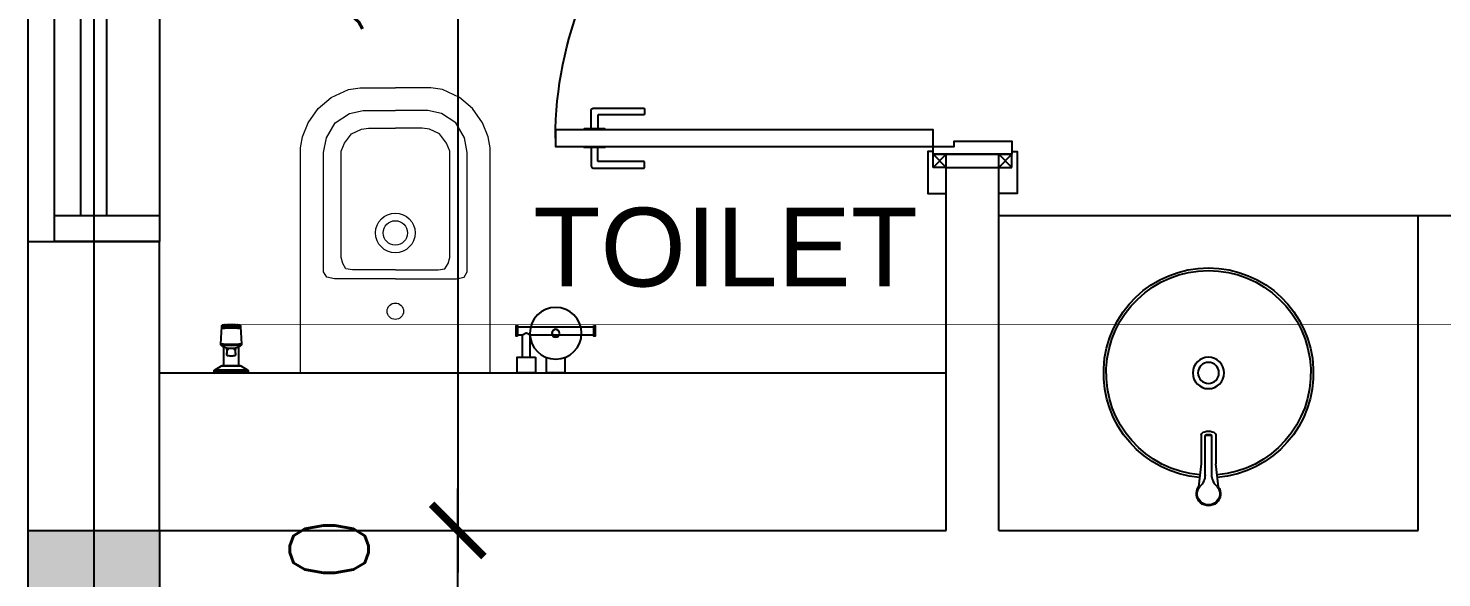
# Model space of a CAD drawing. Header units: centimetres. Extents: x -2093 to 2270, y -504 to 3084.
# Drawn here: x -1780 to -1510.5, y 1439 to 1543.6 of the extents above; entities that cross this region are included whole.
import ezdxf

# ---------------------------------------------------------------- set-up
doc = ezdxf.new("R2010")
doc.units = ezdxf.units.CM
doc.header["$LTSCALE"] = 100
doc.header["$MEASUREMENT"] = 0
doc.linetypes.add('GRID$0$GRID$0$XREF GRID$0$GRIDS$0$CENTER', pattern=[2, 1.25, -0.25, 0.25, -0.25])
for name, color, linetype in [('BATH FIXTURES', 85, 'Continuous'), ('COUNTERS', 85, 'Continuous'), ('DIM IN', 1, 'Continuous'), ('DOOR', 1, 'Continuous'), ('GRID$0$XREF GRID', 11, 'GRID$0$GRID$0$XREF GRID$0$GRIDS$0$CENTER'), ('TEXT', 3, 'Continuous'), ('TILE', 252, 'Continuous'), ('WALL-01', 7, 'Continuous'), ('WALL-03', 2, 'Continuous'), ('WINDOW', 1, 'Continuous'), ('XREF GF COL$0$COLUMN', 6, 'Continuous'), ('XREF GF COL$0$COLUMN HATCH', 201, 'Continuous')]:
    doc.layers.add(name, color=color, linetype=linetype)
doc.styles.add('22', font='romans.shx')
doc.styles.add('ART-PS-1', font='arial.ttf', dxfattribs={"height": 20})
doc.dimstyles.new('100', dxfattribs={"dimtxt": 15, "dimasz": 10, "dimexe": 8, "dimexo": 12, "dimgap": 6, "dimtad": 1, "dimdec": 0, "dimzin": 0, "dimdsep": 46, "dimtxsty": '22', "dimblk": 'ARCHTICK', "dimcen": 30, "dimdle": 8, "dimclrd": 1, "dimclre": 1, "dimclrt": 2, "dimadec": 0, "dimazin": 0, "dimtfac": 1, "dimtdec": 0, "dimtmove": 2, "dimatfit": 3, "dimldrblk": 'OBLIQUE', "dimfxl": 100, "dimtolj": 1, "dimtzin": 0, "dimarcsym": 0})

# ---------------------------------------------------------------- blocks, each defined once
blk = doc.blocks.new('XREF GF COL')
at = {"layer": 'XREF GF COL$0$COLUMN HATCH'}
blk.add_hatch(color=256, dxfattribs=at).paths.add_polyline_path([(-12064.7, 1448), (-12089.7, 1448), (-12089.7, 1368), (-12064.7, 1368)])
at = {"layer": 'XREF GF COL$0$COLUMN'}
blk.add_lwpolyline([(-12089.7, 1448), (-12064.7, 1448), (-12064.7, 1368), (-12089.7, 1368)], close=True, dxfattribs=at)
blk = doc.blocks.new('GRID')
at = {"layer": 'GRID$0$XREF GRID'}
blk.add_line((-1767.5, 2960.33, 0), (-1767.5, 522.76), dxfattribs=at)
blk = doc.blocks.new('Bath_WashBasin_D-40_01')
for p, q in [((-1.4, -7.96), (-1.88, -3.63)), ((1.88, -3.63), (1.4, -7.96)), ((-1.4, -13.5), (-1.4, -7.96)), ((-0.65, -5.9), (-0.65, -13.37)), ((0.65, -5.9), (0.65, -13.37)), ((1.4, -13.5), (1.4, -7.96)), ((0.65, -13.37), (-0.65, -13.37))]:
    blk.add_line(p, q)
for radius in [3, 2]:
    blk.add_circle((0, -25.3), radius)
for centre, radius, start, end in [((0, -2.3), 2.3, 324.6388, 215.3612), ((0, -2.3), 2.15, 320.9725, 219.0275), ((0, -25.3), 20, 94.8311, 85.1689), ((-3.61, -5.89), 2.96, 359.8082, 49.0473), ((3.61, -5.89), 2.96, 130.9527, 180.1918), ((0, -25.3), 19.5, 94.7941, 85.2059), ((0, -12.55), 1.05, 231.7534, 308.2466)]:
    blk.add_arc(centre, radius, start, end)
blk.add_ellipse((0, -13.5), major_axis=(-1.4, 0), ratio=0.500001, start_param=6.283185, end_param=9.424778)
blk = doc.blocks.new('BID2')
at = {"layer": 'BATH FIXTURES', "lineweight": 18}
for points in [[(18.07, 0), (0, 0), (0, -42.87), (0.38, -44.94), (1.44, -47.63), (3.36, -50.37), (5.82, -52.44), (9.13, -53.98), (11.34, -54.31), (18.07, -54.31)], [(18.07, 0), (36.1, 0), (36.1, -42.87), (35.76, -44.94), (34.65, -47.63), (32.78, -50.37), (30.28, -52.44), (27.01, -53.98), (24.8, -54.31), (18.07, -54.31)], [(18.07, -17.93), (6.44, -17.93), (5, -18.22), (4.37, -19.23), (4.37, -41.96), (4.9, -44.75), (6.58, -47.63), (9.28, -49.41), (11.92, -49.99), (18.07, -49.99)], [(18.07, -17.93), (29.7, -17.93), (31.15, -18.22), (31.72, -19.23), (31.72, -41.96), (31.24, -44.75), (29.56, -47.63), (26.82, -49.41), (24.22, -49.99), (18.07, -49.99)], [(18.07, -19.66), (9.9, -19.66), (8.6, -19.8), (8.03, -20.81), (7.69, -22.01), (7.69, -42.2), (8.36, -43.74), (9.66, -45.56), (11.58, -46.43), (12.93, -46.62), (18.07, -46.62)], [(18.07, -19.66), (26.24, -19.66), (27.49, -19.8), (28.12, -20.81), (28.45, -22.01), (28.45, -42.2), (27.78, -43.74), (26.48, -45.56), (24.56, -46.43), (23.17, -46.62), (18.07, -46.62)]]:
    blk.add_lwpolyline(points, dxfattribs=at)
for points in [[(16.49, -11.75), (16.49, -10.89), (17.19, -10.19), (18.05, -10.19), (18.91, -10.19), (19.61, -10.89), (19.61, -11.75), (19.61, -12.61), (18.91, -13.31), (18.05, -13.31), (17.19, -13.31), (16.49, -12.61), (16.49, -11.75)], [(14.28, -26.65), (14.28, -24.57), (15.96, -22.88), (18.05, -22.88), (20.13, -22.88), (21.82, -24.57), (21.82, -26.65), (21.82, -28.74), (20.13, -30.42), (18.05, -30.42), (15.96, -30.42), (14.28, -28.74), (14.28, -26.65)], [(15.72, -26.65), (15.72, -25.36), (16.76, -24.32), (18.05, -24.32), (19.34, -24.32), (20.38, -25.36), (20.38, -26.65), (20.38, -27.94), (19.34, -28.98), (18.05, -28.98), (16.76, -28.98), (15.72, -27.94), (15.72, -26.65)]]:
    blk.add_open_spline(points, degree=3, knots=[0, 0, 0, 0, 1, 1, 1, 2, 2, 2, 3, 3, 3, 4, 4, 4, 4], dxfattribs=at)
blk = doc.blocks.new('A$Cadd0125e')
at = {"layer": 'BATH FIXTURES'}
for p, q in [((8.65, 0.09), (8.65, 6.41)), ((8.82, 6.5), (8.82, 0)), ((7.76, 4.63), (4.26, 4.63)), ((4.84, 3.94), (4.44, 3.93)), ((4.84, 3.94), (4.44, 3.93)), ((4.82, 3.93), (4.82, 3.93)), ((5.52, 4.07), (5.32, 4.07)), ((7.82, 5.1), (7.82, 1.4)), ((9.16, 1.25), (9.16, 5.25)), ((4.26, 1.86), (7.76, 1.86)), ((4.44, 2.57), (4.84, 2.56)), ((5.32, 2.42), (5.52, 2.43))]:
    blk.add_line(p, q, dxfattribs=at)
for points in [[(8.65, 0.09, 0.257001), (8.82, 0), (9.16, 0), (9.16, 6.5), (8.82, 6.5, 0.257001), (8.65, 6.41), (7.82, 5.1, 0.142087), (7.76, 4.88), (7.76, 1.62, 0.142087), (7.82, 1.4)], [(0.03, 4.1, 0.404323), (0, 4.07, -0.404323)], [(0.03, 3.39, 0.404323), (0, 3.36, -0.404323)], [(0.04, 4.54, 0.404323), (0.01, 4.51, -0.404323)], [(0.01, 3.84, 0.056358), (0.01, 3.83, -0.056358)], [(0.04, 2.91, 0.404323), (0.01, 2.88, -0.404323)], [(0.05, 4.16, 0.404323), (0.02, 4.13, -0.404323)], [(0.05, 3, 0.404323), (0.02, 2.97, -0.404323)], [(0.03, 2.67, 0.404323), (0, 2.65, -0.404323)], [(0.04, 2.23, 0.404323), (0.01, 2.21, -0.404323)]]:
    blk.add_lwpolyline(points, format="xyb", close=True, dxfattribs=at)
for points in [[(0.59, 5.04), (0.27, 5.04)], [(0.27, 1.46), (0.59, 1.46)]]:
    blk.add_lwpolyline(points, close=True, dxfattribs=at)
blk.add_lwpolyline([(3.89, 5.15, 0.00277), (3.87, 5.16, 0.001337), (3.87, 5.17, -0.020661), (3.87, 1.33, 0.001362), (3.87, 1.34, 0.00279), (3.89, 1.35)], format="xyb", dxfattribs=at)
for centre, radius, start, end in [((3.72, 5.02), 0.207, 45.4618, 99.4976), ((-27.86, 3.25), 31.61, 356.42, 3.5774), ((3.83, 5.11), 0.0651, 46.2112, 54.7843), ((2.67, 3.86), 1.77, 4.0599, 46.7105), ((19.33, 3.25), 14.91, 177.1752, 182.8246), ((3.72, 1.48), 0.204, 260.0327, 314.9167), ((3.83, 1.39), 0.0656, 306.8555, 313.7758), ((2.67, 2.64), 1.77, 313.2898, 355.9537)]:
    blk.add_arc(centre, radius, start, end, dxfattribs=at)
for centre, major_axis, ratio, start_param, end_param in [((0.63, 3.25), (0, 1.76), 0.017452, 0.079526, 3.069997), ((0.63, 3.25), (0, 1.76), 0.017452, 0.079526, 3.069997), ((0.63, 3.25), (0, 1.76), 0.017452, 0, 0.079526), ((0.63, 3.25), (0, 1.76), 0.017452, 0, 0.079526), ((4.71, 3.96), (0.197, -0.012), 0.259959, 4.930881, 5.439711), ((0.63, 3.25), (0, 1.76), 0.017452, 3.069997, 3.292425), ((0.63, 3.25), (0, 1.76), 0.017452, 3.069997, 3.292425), ((0.63, 3.25), (0, 1.76), 0.017452, 3.292425, 3.362535), ((0.63, 3.25), (0, 1.76), 0.017452, 3.292425, 3.362535)]:
    blk.add_ellipse(centre, major_axis=major_axis, ratio=ratio, start_param=start_param, end_param=end_param, dxfattribs=at)
for points, weights, knots in [([(0, 3.86), (0, 3.88), (0, 3.96), (0, 4.05), (0, 4.06), (0, 4.05), (0, 3.96), (0, 3.88), (0, 3.86)], [1, 0.771731449229, 1, 0.771731449229, 1, 0.771731449229, 1, 0.771731449229, 1], [0, 0, 0, 1.378474, 1.378474, 2.756948, 2.756948, 4.135422, 4.135422, 5.513896, 5.513896, 5.513896]), ([(0, 3.15), (0, 3.16), (0, 3.25), (0, 3.34), (0, 3.35), (0, 3.34), (0, 3.25), (0, 3.16), (0, 3.15)], [1, 0.771731449229, 1, 0.771731449229, 1, 0.771731449229, 1, 0.771731449229, 1], [0, 0, 0, 1.378474, 1.378474, 2.756948, 2.756948, 4.135422, 4.135422, 5.513896, 5.513896, 5.513896]), ([(0.01, 4.3), (0.01, 4.31), (0.01, 4.4), (0.01, 4.49), (0.01, 4.5), (0.01, 4.49), (0.01, 4.4), (0.01, 4.31), (0.01, 4.3)], [1, 0.771731449229, 1, 0.771731449229, 1, 0.771731449229, 1, 0.771731449229, 1], [0, 0, 0, 1.378474, 1.378474, 2.756948, 2.756948, 4.135422, 4.135422, 5.513896, 5.513896, 5.513896]), ([(0.01, 3.62), (0.01, 3.64), (0.01, 3.73), (0.01, 3.81), (0.01, 3.83), (0.01, 3.81), (0.01, 3.73), (0.01, 3.64), (0.01, 3.62)], [1, 0.771731449229, 1, 0.771731449229, 1, 0.771731449229, 1, 0.771731449229, 1], [0, 0, 0, 1.378474, 1.378474, 2.756948, 2.756948, 4.135422, 4.135422, 5.513896, 5.513896, 5.513896]), ([(0.01, 2.67), (0.01, 2.69), (0.01, 2.77), (0.01, 2.86), (0.01, 2.88), (0.01, 2.86), (0.01, 2.77), (0.01, 2.69), (0.01, 2.67)], [1, 0.771731449229, 1, 0.771731449229, 1, 0.771731449229, 1, 0.771731449229, 1], [0, 0, 0, 1.378474, 1.378474, 2.756948, 2.756948, 4.135422, 4.135422, 5.513896, 5.513896, 5.513896]), ([(0.02, 3.54), (0.02, 3.55), (0.02, 3.6), (0.02, 3.55), (0.02, 3.54)], [1, 0.880136793313, 1, 0.880136793313, 1], [0, 0, 0, 0.989292, 0.989292, 1.978584, 1.978584, 1.978584]), ([(0.02, 2.9), (0.02, 2.95), (0.02, 2.96), (0.02, 2.95), (0.02, 2.9)], [1, 0.876807866783, 1, 0.876807866783, 1], [0, 0, 0, 1.003227, 1.003227, 2.006454, 2.006454, 2.006454]), ([(0.03, 3.83), (0.03, 3.83), (0.03, 3.96), (0.03, 4.1), (0.03, 4.1), (0.05, 4.1), (0.06, 4.1), (0.05, 4.1), (0.03, 4.1), (0.03, 4.1), (0.03, 3.96), (0.03, 3.83), (0.03, 3.83), (0.05, 3.83), (0.06, 3.83), (0.05, 3.83), (0.03, 3.83)], [1, 0.707214493379, 1, 0.707214493379, 1, 1, 1, 1, 1, 0.707214493379, 1, 0.707214493379, 1, 1, 1, 1, 1], [0, 0, 0, 1.570492, 1.570492, 3.140983, 3.140983, 4.140983, 4.140983, 5.140983, 5.140983, 6.711475, 6.711475, 8.281967, 8.281967, 9.281967, 9.281967, 10.281967, 10.281967, 10.281967]), ([(0.03, 3.39), (0.03, 3.4), (0.03, 3.43), (0.03, 3.47), (0.03, 3.52), (0.03, 3.47), (0.03, 3.43), (0.03, 3.4), (0.03, 3.39)], [1, 0.919204368944, 1, 0.919204368944, 1, 0.919204368944, 1, 0.919204368944, 1], [0, 0, 0, 0.809482, 0.809482, 1.618964, 1.618964, 2.428447, 2.428447, 3.237929, 3.237929, 3.237929]), ([(0.03, 3.11), (0.03, 3.11), (0.03, 3.25), (0.03, 3.39), (0.03, 3.39), (0.04, 3.39), (0.06, 3.39), (0.04, 3.39), (0.03, 3.39), (0.03, 3.39), (0.03, 3.25), (0.03, 3.11), (0.03, 3.11), (0.04, 3.11), (0.06, 3.11), (0.04, 3.11), (0.03, 3.11)], [1, 0.707214493378, 1, 0.707214493378, 1, 1, 1, 1, 1, 0.707214493381, 1, 0.707214493381, 1, 1, 1, 1, 1], [0, 0, 0, 1.570492, 1.570492, 3.140983, 3.140983, 4.140983, 4.140983, 5.140983, 5.140983, 6.711475, 6.711475, 8.281967, 8.281967, 9.281967, 9.281967, 10.281967, 10.281967, 10.281967]), ([(0.03, 2.98), (0.03, 3.03), (0.03, 3.07), (0.03, 3.1), (0.03, 3.11), (0.03, 3.1), (0.03, 3.07), (0.03, 3.03), (0.03, 2.98)], [1, 0.918085200288, 1, 0.918085200288, 1, 0.918085200288, 1, 0.918085200288, 1], [0, 0, 0, 0.815148, 0.815148, 1.630295, 1.630295, 2.445443, 2.445443, 3.260591, 3.260591, 3.260591]), ([(0.04, 4.27), (0.04, 4.27), (0.04, 4.4), (0.04, 4.54), (0.04, 4.54), (0.06, 4.54), (0.07, 4.54), (0.06, 4.54), (0.04, 4.54), (0.04, 4.54), (0.04, 4.4), (0.04, 4.27), (0.04, 4.27), (0.05, 4.27), (0.06, 4.26), (0.05, 4.27), (0.04, 4.27)], [1, 0.707214493379, 1, 0.707214493379, 1, 1, 1, 1, 1, 0.707214493381, 1, 0.707214493381, 1, 1, 1, 1, 1], [0, 0, 0, 1.570492, 1.570492, 3.140983, 3.140983, 4.140983, 4.140983, 5.140983, 5.140983, 6.711475, 6.711475, 8.281967, 8.281967, 9.281967, 9.281967, 10.281967, 10.281967, 10.281967]), ([(0.04, 4.1), (0.05, 4.16), (0.05, 4.16), (0.05, 4.16), (0.06, 4.16), (0.05, 4.16), (0.05, 4.16), (0.05, 4.16), (0.04, 4.1)], [1, 0.884663674898, 1, 1, 1, 1, 1, 0.884663674898, 1], [0, 0, 0, 0.970048, 0.970048, 1.970048, 1.970048, 2.970048, 2.970048, 3.940097, 3.940097, 3.940097]), ([(0.04, 3.83), (0.04, 3.76), (0.04, 3.68), (0.04, 3.59), (0.04, 3.59), (0.05, 3.59), (0.06, 3.59), (0.05, 3.59), (0.04, 3.59), (0.04, 3.59), (0.04, 3.68), (0.04, 3.76), (0.04, 3.83)], [1, 0.824380766099, 1, 0.824380766099, 1, 1, 1, 1, 1, 0.824519982907, 1, 0.824519982907, 1], [0, 0, 0, 1.203378, 1.203378, 2.406756, 2.406756, 3.406756, 3.406756, 4.406756, 4.406756, 5.609642, 5.609642, 6.812528, 6.812528, 6.812528]), ([(0.04, 2.67), (0.04, 2.74), (0.04, 2.82), (0.04, 2.91), (0.04, 2.91), (0.05, 2.91), (0.06, 2.91), (0.05, 2.91), (0.04, 2.91), (0.04, 2.91), (0.04, 2.82), (0.04, 2.74), (0.04, 2.67)], [1, 0.825991228198, 1, 0.825991228198, 1, 1, 1, 1, 1, 0.825991228198, 1, 0.825991228198, 1], [0, 0, 0, 1.197676, 1.197676, 2.395352, 2.395352, 3.395352, 3.395352, 4.395352, 4.395352, 5.593027, 5.593027, 6.790703, 6.790703, 6.790703]), ([(0.05, 3.5), (0.05, 3.5), (0.05, 3.59), (0.05, 3.5), (0.05, 3.5), (0.05, 3.5), (0.06, 3.5), (0.05, 3.5), (0.05, 3.5)], [1, 0.826224660362, 1, 0.826224660368, 1, 1, 1, 1, 1], [0, 0, 0, 1.196847, 1.196847, 2.393695, 2.393695, 3.393695, 3.393695, 4.393695, 4.393695, 4.393695]), ([(0.05, 2.91), (0.05, 3), (0.05, 3), (0.05, 3), (0.06, 3), (0.05, 3), (0.05, 3), (0.05, 3), (0.05, 2.91)], [1, 0.826224660367, 1, 1, 1, 1, 1, 0.826224660367, 1], [0, 0, 0, 1.196847, 1.196847, 2.196847, 2.196847, 3.196847, 3.196847, 4.393695, 4.393695, 4.393695]), ([(0.63, 1.65), (0.61, 1.65), (0.6, 2.45), (0.59, 3.25), (0.6, 4.05), (0.61, 4.85), (0.63, 4.85), (0.6, 4.85), (0.6, 3.25), (0.6, 1.65), (0.63, 1.65)], [1, 0.866025403784, 1, 0.866025403784, 1, 0.866025403784, 1, 0.707106781187, 1, 0.707106781187, 1], [0, 0, 0, 1.047198, 1.047198, 2.094395, 2.094395, 3.141593, 3.141593, 4.712389, 4.712389, 6.283185, 6.283185, 6.283185]), ([(0.63, 5), (0.63, 4.99), (0.63, 4.98), (0.63, 4.99), (0.63, 5), (0.63, 5.01), (0.63, 5.01), (0.63, 5.01), (0.63, 5)], [1, 0.999435686662, 1, 0.999435686662, 1, 0.997653932691, 1, 0.997653932691, 1], [0, 0, 0, 0.0671932, 0.0671932, 0.1343865, 0.1343865, 0.2714116, 0.2714116, 0.4084367, 0.4084367, 0.4084367]), ([(4.44, 3.91), (4.6, 3.91), (4.75, 3.91), (4.8, 3.91), (4.84, 3.92)], [1, 1, 1, 0.967192798555, 1], [0, 0, 0, 1, 1, 1.513717, 1.513717, 1.513717]), ([(0, 2.44), (0, 2.45), (0, 2.54), (0, 2.63), (0, 2.64), (0, 2.63), (0, 2.54), (0, 2.45), (0, 2.44)], [1, 0.771731449229, 1, 0.771731449229, 1, 0.771731449229, 1, 0.771731449229, 1], [0, 0, 0, 1.378474, 1.378474, 2.756948, 2.756948, 4.135422, 4.135422, 5.513896, 5.513896, 5.513896]), ([(0.01, 2), (0.01, 2.01), (0.01, 2.1), (0.01, 2.19), (0.01, 2.2), (0.01, 2.19), (0.01, 2.1), (0.01, 2.01), (0.01, 2)], [1, 0.771731449229, 1, 0.771731449229, 1, 0.771731449229, 1, 0.771731449229, 1], [0, 0, 0, 1.378474, 1.378474, 2.756948, 2.756948, 4.135422, 4.135422, 5.513896, 5.513896, 5.513896]), ([(0.03, 2.4), (0.03, 2.4), (0.03, 2.54), (0.03, 2.67), (0.03, 2.67), (0.05, 2.67), (0.06, 2.67), (0.05, 2.67), (0.03, 2.67), (0.03, 2.67), (0.03, 2.54), (0.03, 2.4), (0.03, 2.4), (0.05, 2.4), (0.06, 2.4), (0.05, 2.4), (0.03, 2.4)], [1, 0.707214493381, 1, 0.707214493381, 1, 1, 1, 1, 1, 0.707214493379, 1, 0.707214493379, 1, 1, 1, 1, 1], [0, 0, 0, 1.570492, 1.570492, 3.140983, 3.140983, 4.140983, 4.140983, 5.140983, 5.140983, 6.711475, 6.711475, 8.281967, 8.281967, 9.281967, 9.281967, 10.281967, 10.281967, 10.281967]), ([(0.05, 2.34), (0.05, 2.34), (0.04, 2.4), (0.05, 2.34), (0.05, 2.34), (0.05, 2.34), (0.06, 2.34), (0.05, 2.34), (0.05, 2.34)], [1, 0.884663674904, 1, 0.884663674899, 1, 1, 1, 1, 1], [0, 0, 0, 0.970048, 0.970048, 1.940097, 1.940097, 2.940097, 2.940097, 3.940097, 3.940097, 3.940097]), ([(0.04, 1.96), (0.04, 1.96), (0.04, 2.1), (0.04, 2.23), (0.04, 2.23), (0.05, 2.23), (0.06, 2.24), (0.05, 2.23), (0.04, 2.23), (0.04, 2.23), (0.04, 2.1), (0.04, 1.96), (0.04, 1.96), (0.06, 1.96), (0.07, 1.96), (0.06, 1.96), (0.04, 1.96)], [1, 0.707214493379, 1, 0.707214493379, 1, 1, 1, 1, 1, 0.707214493379, 1, 0.707214493379, 1, 1, 1, 1, 1], [0, 0, 0, 1.570492, 1.570492, 3.140983, 3.140983, 4.140983, 4.140983, 5.140983, 5.140983, 6.711475, 6.711475, 8.281967, 8.281967, 9.281967, 9.281967, 10.281967, 10.281967, 10.281967])]:
    blk.add_rational_spline(points, weights, degree=2, knots=knots, dxfattribs=at)
for points, knots in [([(0.03, 3.83), (0.03, 3.83), (0.03, 3.83), (0.02, 3.83), (0.01, 3.83), (0.01, 3.84), (0.01, 3.85), (0, 3.85), (0, 3.85), (0, 3.85), (0, 3.86), (0, 3.85), (0, 3.85), (0, 3.85), (0.01, 3.85), (0.01, 3.84), (0.01, 3.83), (0.02, 3.83), (0.03, 3.83), (0.03, 3.83), (0.03, 3.83)], [0, 0, 0, 0, 0.017198, 0.209791, 0.385258, 0.529689, 0.655532, 0.744471, 0.846042, 1, 1, 1, 1.153958, 1.255529, 1.344468, 1.470311, 1.614742, 1.790209, 1.982802, 2, 2, 2, 2]), ([(0.03, 3.11), (0.03, 3.11), (0.03, 3.11), (0.02, 3.12), (0.01, 3.12), (0, 3.13), (0, 3.13), (0, 3.14), (0, 3.14), (0, 3.14), (0, 3.14), (0, 3.14), (0, 3.14), (0, 3.14), (0, 3.13), (0, 3.13), (0.01, 3.12), (0.02, 3.12), (0.03, 3.11), (0.03, 3.11), (0.03, 3.11)], [0, 0, 0, 0, 0.017198, 0.209791, 0.385258, 0.529689, 0.655532, 0.744471, 0.846042, 1, 1, 1, 1.153958, 1.255529, 1.344468, 1.470311, 1.614742, 1.790209, 1.982802, 2, 2, 2, 2]), ([(0.04, 4.27), (0.04, 4.27), (0.04, 4.26), (0.03, 4.27), (0.02, 4.27), (0.02, 4.28), (0.02, 4.28), (0.02, 4.29), (0.01, 4.29), (0.01, 4.29), (0.01, 4.29), (0.01, 4.29), (0.01, 4.29), (0.02, 4.29), (0.02, 4.28), (0.02, 4.28), (0.02, 4.27), (0.03, 4.27), (0.04, 4.26), (0.04, 4.27), (0.04, 4.27)], [0, 0, 0, 0, 0.017198, 0.209791, 0.385258, 0.529689, 0.655532, 0.744471, 0.846042, 1, 1, 1, 1.153958, 1.255529, 1.344468, 1.470311, 1.614742, 1.790209, 1.982802, 2, 2, 2, 2]), ([(0.04, 3.59), (0.04, 3.59), (0.04, 3.59), (0.03, 3.59), (0.02, 3.6), (0.01, 3.6), (0.01, 3.61), (0.01, 3.61), (0.01, 3.62), (0.01, 3.62), (0.01, 3.62), (0.01, 3.62), (0.01, 3.62), (0.01, 3.61), (0.01, 3.61), (0.01, 3.6), (0.02, 3.6), (0.03, 3.59), (0.04, 3.59), (0.04, 3.59), (0.04, 3.59)], [0, 0, 0, 0, 0.017198, 0.209791, 0.385258, 0.529689, 0.655532, 0.744471, 0.846042, 1, 1, 1, 1.153958, 1.255529, 1.344468, 1.470311, 1.614742, 1.790209, 1.982802, 2, 2, 2, 2]), ([(0.05, 3.5), (0.05, 3.5), (0.04, 3.5), (0.04, 3.51), (0.03, 3.51), (0.02, 3.52), (0.02, 3.52), (0.02, 3.53), (0.02, 3.53), (0.02, 3.53), (0.02, 3.53), (0.02, 3.53), (0.02, 3.53), (0.02, 3.53), (0.02, 3.52), (0.02, 3.52), (0.03, 3.51), (0.04, 3.51), (0.04, 3.5), (0.05, 3.5), (0.05, 3.5)], [0, 0, 0, 0, 0.017198, 0.209791, 0.385258, 0.529689, 0.655532, 0.744471, 0.846042, 1, 1, 1, 1.153958, 1.255529, 1.344468, 1.470311, 1.614742, 1.790209, 1.982802, 2, 2, 2, 2]), ([(0.27, 1.46), (0.25, 1.46), (0.22, 1.46), (0.18, 1.46), (0.15, 1.48), (0.13, 1.49), (0.12, 1.5), (0.11, 1.51), (0.1, 1.53), (0.09, 1.55), (0.08, 1.57), (0.08, 1.58), (0.08, 1.6), (0.08, 1.63), (0.08, 1.67), (0.07, 1.71), (0.07, 1.76), (0.07, 1.83), (0.07, 1.9), (0.07, 1.99), (0.06, 2.08), (0.06, 2.17), (0.06, 2.27), (0.06, 2.37), (0.06, 2.47), (0.06, 2.59), (0.06, 2.73), (0.06, 2.89), (0.06, 3.05), (0.06, 3.21), (0.06, 3.35), (0.06, 3.47), (0.06, 3.59), (0.06, 3.72), (0.06, 3.84), (0.06, 3.96), (0.06, 4.08), (0.06, 4.2), (0.06, 4.3), (0.06, 4.39), (0.06, 4.48), (0.07, 4.55), (0.07, 4.62), (0.07, 4.68), (0.07, 4.74), (0.07, 4.78), (0.08, 4.83), (0.08, 4.86), (0.08, 4.9), (0.08, 4.92), (0.09, 4.94), (0.09, 4.95), (0.09, 4.96), (0.1, 4.97), (0.11, 4.99), (0.12, 5), (0.13, 5.01), (0.14, 5.02), (0.16, 5.03), (0.19, 5.04), (0.23, 5.04), (0.26, 5.04), (0.27, 5.04), (0.26, 5.04), (0.23, 5.04), (0.19, 5.04), (0.16, 5.03), (0.14, 5.02), (0.13, 5.01), (0.12, 5), (0.11, 4.99), (0.1, 4.97), (0.09, 4.96), (0.09, 4.95), (0.09, 4.94), (0.08, 4.92), (0.08, 4.9), (0.08, 4.86), (0.08, 4.83), (0.07, 4.78), (0.07, 4.74), (0.07, 4.68), (0.07, 4.62), (0.07, 4.55), (0.06, 4.48), (0.06, 4.39), (0.06, 4.3), (0.06, 4.2), (0.06, 4.08), (0.06, 3.96), (0.06, 3.84), (0.06, 3.72), (0.06, 3.59), (0.06, 3.47), (0.06, 3.35), (0.06, 3.21), (0.06, 3.05), (0.06, 2.89), (0.06, 2.73), (0.06, 2.59), (0.06, 2.47), (0.06, 2.37), (0.06, 2.27), (0.06, 2.17), (0.06, 2.08), (0.07, 1.99), (0.07, 1.9), (0.07, 1.83), (0.07, 1.76), (0.07, 1.71), (0.08, 1.67), (0.08, 1.63), (0.08, 1.6), (0.08, 1.58), (0.08, 1.57), (0.09, 1.55), (0.1, 1.53), (0.11, 1.51), (0.12, 1.5), (0.13, 1.49), (0.15, 1.48), (0.18, 1.46), (0.22, 1.46), (0.25, 1.46), (0.27, 1.46)], [0, 0, 0, 0, 0.009924, 0.017881, 0.02396, 0.02839, 0.031389, 0.033592, 0.038002, 0.047186, 0.057208, 0.072286, 0.088852, 0.106788, 0.126095, 0.146781, 0.16886, 0.192349, 0.217137, 0.241707, 0.265629, 0.288899, 0.311512, 0.333465, 0.354752, 0.375371, 0.405038, 0.434021, 0.464183, 0.495586, 0.517215, 0.539395, 0.562133, 0.585428, 0.608917, 0.63157, 0.657568, 0.68228, 0.70571, 0.727859, 0.749308, 0.768613, 0.78946, 0.811862, 0.829695, 0.848419, 0.868047, 0.888308, 0.910368, 0.929016, 0.937976, 0.945877, 0.954411, 0.961283, 0.965115, 0.969625, 0.972243, 0.975197, 0.979194, 0.984585, 0.991509, 1, 1, 1, 1.008491, 1.015415, 1.020806, 1.024803, 1.027757, 1.030375, 1.034885, 1.038717, 1.045589, 1.054123, 1.062024, 1.070984, 1.089632, 1.111692, 1.131953, 1.151581, 1.170305, 1.188138, 1.21054, 1.231387, 1.250692, 1.272141, 1.29429, 1.31772, 1.342432, 1.36843, 1.391083, 1.414572, 1.437867, 1.460605, 1.482785, 1.504414, 1.535817, 1.565979, 1.594962, 1.624629, 1.645248, 1.666535, 1.688488, 1.711101, 1.734371, 1.758293, 1.782863, 1.807651, 1.83114, 1.853219, 1.873905, 1.893212, 1.911148, 1.927714, 1.942792, 1.952814, 1.961998, 1.966408, 1.968611, 1.97161, 1.97604, 1.982119, 1.990076, 2, 2, 2, 2]), ([(0.27, 1.46), (0.27, 1.46), (0.27, 1.46), (0.27, 1.46), (0.26, 1.51), (0.26, 1.69), (0.25, 1.83), (0.25, 2.16), (0.25, 2.36), (0.24, 2.8), (0.24, 3.03), (0.24, 3.5), (0.24, 3.74), (0.25, 4.17), (0.25, 4.37), (0.25, 4.69), (0.26, 4.83), (0.26, 5), (0.27, 5.04), (0.27, 5.04), (0.27, 5.04), (0.26, 5), (0.26, 4.83), (0.25, 4.69), (0.25, 4.37), (0.25, 4.17), (0.24, 3.74), (0.24, 3.5), (0.24, 3.03), (0.24, 2.8), (0.25, 2.36), (0.25, 2.16), (0.25, 1.83), (0.26, 1.69), (0.26, 1.51), (0.27, 1.46), (0.27, 1.46), (0.27, 1.46), (0.27, 1.46)], [0, 0, 0, 0, 0.002872, 0.002872, 0.127872, 0.127872, 0.252872, 0.252872, 0.377872, 0.377872, 0.502872, 0.502872, 0.627872, 0.627872, 0.752872, 0.752872, 0.877872, 0.877872, 1, 1, 1, 1.12242, 1.12242, 1.247719, 1.247719, 1.373018, 1.373018, 1.498316, 1.498316, 1.623615, 1.623615, 1.748914, 1.748914, 1.874213, 1.874213, 1.999512, 1.999512, 2, 2, 2, 2]), ([(0.6, 5.04), (0.6, 5.04), (0.6, 5.04), (0.61, 5.04), (0.62, 5.03), (0.62, 5.03), (0.62, 5.02), (0.63, 5.02), (0.63, 5.01), (0.63, 5.01), (0.63, 5), (0.63, 5.01), (0.63, 5.01), (0.63, 5.02), (0.62, 5.02), (0.62, 5.03), (0.62, 5.03), (0.61, 5.04), (0.6, 5.04), (0.6, 5.04), (0.6, 5.04)], [0, 0, 0, 0, 0.040837, 0.104882, 0.170099, 0.240859, 0.347859, 0.486894, 0.698093, 1, 1, 1, 1.301907, 1.513106, 1.652141, 1.759141, 1.829901, 1.895118, 1.959163, 2, 2, 2, 2]), ([(0.63, 1.52), (0.63, 1.53), (0.63, 1.53), (0.63, 1.56), (0.63, 1.59), (0.62, 1.68), (0.62, 1.73), (0.62, 1.86), (0.61, 1.93), (0.61, 2.09), (0.61, 2.18), (0.61, 2.37), (0.61, 2.47), (0.61, 2.79), (0.6, 3.02), (0.6, 3.25), (0.6, 3.48), (0.61, 3.71), (0.61, 4.13), (0.61, 4.33), (0.61, 4.57), (0.62, 4.64), (0.62, 4.77), (0.62, 4.82), (0.63, 4.91), (0.63, 4.94), (0.63, 4.97), (0.63, 4.97), (0.63, 4.98)], [0, 0, 0, 0, 0.031344, 0.031344, 0.169724, 0.169724, 0.308103, 0.308103, 0.446482, 0.446482, 0.584862, 0.584862, 0.723241, 0.723241, 1, 1, 1, 1.277961, 1.277961, 1.555923, 1.555923, 1.694904, 1.694904, 1.833884, 1.833884, 1.972865, 1.972865, 2, 2, 2, 2]), ([(0.68, 5.05), (0.68, 5.05), (0.67, 5.05), (0.66, 5.04), (0.65, 5.04), (0.65, 5.03), (0.64, 5.02), (0.64, 5.02), (0.64, 5.01), (0.63, 5), (0.63, 5), (0.63, 4.99), (0.63, 4.98), (0.63, 4.98)], [0, 0, 0, 0, 0.018142, 0.075916, 0.128935, 0.180639, 0.234525, 0.295667, 0.372066, 0.476166, 0.632104, 0.912558, 1, 1, 1, 1]), ([(4.74, 4.06), (4.72, 4.06), (4.7, 4.06), (4.67, 4.06), (4.66, 4.05), (4.65, 4.05), (4.64, 4.05), (4.62, 4.05), (4.6, 4.04), (4.59, 4.02), (4.57, 4.01), (4.56, 3.99), (4.55, 3.96), (4.54, 3.94), (4.54, 3.93), (4.54, 3.93)], [0, 0, 0, 0, 0.261916, 0.442765, 0.490102, 0.537322, 0.596088, 0.655775, 0.714696, 0.772041, 0.819201, 0.865142, 0.929777, 0.998908, 1, 1, 1, 1]), ([(4.74, 4.06), (4.83, 4.07), (4.92, 4.07), (5.02, 4.07), (5.09, 4.07), (5.17, 4.07), (5.24, 4.07), (5.31, 4.07), (5.38, 4.07), (5.44, 4.07)], [0, 0, 0, 0, 1, 1, 1, 2, 2, 2, 3, 3, 3, 3]), ([(5.52, 2.43), (5.53, 2.43), (5.55, 2.43), (5.58, 2.43), (5.61, 2.43), (5.63, 2.43), (5.65, 2.43), (5.67, 2.43), (5.69, 2.44), (5.71, 2.44), (5.72, 2.44), (5.74, 2.44), (5.75, 2.44), (5.77, 2.45), (5.78, 2.45), (5.79, 2.45), (5.79, 2.45), (5.8, 2.46), (5.81, 2.46), (5.82, 2.46), (5.82, 2.47), (5.83, 2.47), (5.84, 2.48), (5.85, 2.49), (5.87, 2.51), (5.88, 2.53), (5.89, 2.56), (5.9, 2.6), (5.91, 2.64), (5.92, 2.69), (5.93, 2.75), (5.93, 2.8), (5.94, 2.84), (5.94, 2.87), (5.94, 2.9), (5.94, 2.95), (5.95, 3.01), (5.95, 3.09), (5.95, 3.18), (5.95, 3.27), (5.95, 3.37), (5.95, 3.46), (5.94, 3.55), (5.94, 3.62), (5.93, 3.67), (5.93, 3.71), (5.92, 3.76), (5.92, 3.8), (5.91, 3.85), (5.9, 3.88), (5.89, 3.91), (5.89, 3.94), (5.88, 3.96), (5.87, 3.98), (5.86, 4), (5.85, 4.01), (5.84, 4.02), (5.83, 4.02), (5.82, 4.03), (5.82, 4.03), (5.81, 4.04), (5.8, 4.04), (5.79, 4.04), (5.78, 4.04), (5.78, 4.05), (5.77, 4.05), (5.76, 4.05), (5.75, 4.05), (5.74, 4.05), (5.72, 4.06), (5.71, 4.06), (5.69, 4.06), (5.67, 4.06), (5.66, 4.06), (5.64, 4.06), (5.62, 4.06), (5.6, 4.07), (5.58, 4.07), (5.56, 4.07), (5.56, 4.07)], [0, 0, 0, 0, 0.034691, 0.066377, 0.095186, 0.121282, 0.144852, 0.166081, 0.185168, 0.198757, 0.215917, 0.236123, 0.253223, 0.267206, 0.276209, 0.285043, 0.295811, 0.304095, 0.310563, 0.315945, 0.319875, 0.324511, 0.330106, 0.335887, 0.343605, 0.354236, 0.366908, 0.378747, 0.392043, 0.407307, 0.422694, 0.435607, 0.441339, 0.447544, 0.455288, 0.462789, 0.477632, 0.492677, 0.508995, 0.526024, 0.543675, 0.561661, 0.578526, 0.595192, 0.605393, 0.613569, 0.622125, 0.635568, 0.648559, 0.659166, 0.668835, 0.678191, 0.688076, 0.698939, 0.708058, 0.711559, 0.715397, 0.719322, 0.723637, 0.72731, 0.732041, 0.737264, 0.743366, 0.750983, 0.761063, 0.770186, 0.779166, 0.790116, 0.803025, 0.820484, 0.841437, 0.854477, 0.86953, 0.886728, 0.906336, 0.927258, 0.950798, 0.9772, 1, 1, 1, 1]), ([(0.03, 2.4), (0.03, 2.4), (0.03, 2.4), (0.02, 2.41), (0.01, 2.41), (0.01, 2.42), (0.01, 2.42), (0, 2.43), (0, 2.43), (0, 2.43), (0, 2.43), (0, 2.43), (0, 2.43), (0, 2.43), (0.01, 2.42), (0.01, 2.42), (0.01, 2.41), (0.02, 2.41), (0.03, 2.4), (0.03, 2.4), (0.03, 2.4)], [0, 0, 0, 0, 0.017198, 0.209791, 0.385258, 0.529689, 0.655532, 0.744471, 0.846042, 1, 1, 1, 1.153958, 1.255529, 1.344468, 1.470311, 1.614742, 1.790209, 1.982802, 2, 2, 2, 2]), ([(0.01, 2.66), (0.01, 2.66), (0.01, 2.67), (0.01, 2.67), (0.01, 2.67), (0.01, 2.67), (0.01, 2.67), (0.01, 2.66), (0.01, 2.66)], [0, 0, 0, 0, 0.369056, 1, 1, 1, 1.630944, 2, 2, 2, 2]), ([(0.04, 1.96), (0.04, 1.96), (0.04, 1.96), (0.03, 1.97), (0.02, 1.97), (0.02, 1.98), (0.02, 1.98), (0.02, 1.99), (0.01, 1.99), (0.01, 1.99), (0.01, 1.99), (0.01, 1.99), (0.01, 1.99), (0.02, 1.99), (0.02, 1.98), (0.02, 1.98), (0.02, 1.97), (0.03, 1.97), (0.04, 1.96), (0.04, 1.96), (0.04, 1.96)], [0, 0, 0, 0, 0.017198, 0.209791, 0.385258, 0.529689, 0.655532, 0.744471, 0.846042, 1, 1, 1, 1.153958, 1.255529, 1.344468, 1.470311, 1.614742, 1.790209, 1.982802, 2, 2, 2, 2]), ([(0.05, 2.34), (0.05, 2.34), (0.04, 2.34), (0.04, 2.35), (0.03, 2.35), (0.02, 2.36), (0.02, 2.36), (0.02, 2.37), (0.02, 2.37), (0.02, 2.37), (0.02, 2.37), (0.02, 2.37), (0.02, 2.37), (0.02, 2.37), (0.02, 2.36), (0.02, 2.36), (0.03, 2.35), (0.04, 2.35), (0.04, 2.34), (0.05, 2.34), (0.05, 2.34)], [0, 0, 0, 0, 0.017198, 0.209791, 0.385258, 0.529689, 0.655532, 0.744471, 0.846042, 1, 1, 1, 1.153958, 1.255529, 1.344468, 1.470311, 1.614742, 1.790209, 1.982802, 2, 2, 2, 2]), ([(0.63, 1.5), (0.63, 1.5), (0.63, 1.5), (0.63, 1.49), (0.63, 1.48), (0.62, 1.48), (0.62, 1.47), (0.62, 1.47), (0.62, 1.46), (0.61, 1.46), (0.6, 1.45), (0.59, 1.46), (0.59, 1.46), (0.59, 1.46), (0.6, 1.45), (0.61, 1.46), (0.62, 1.46), (0.62, 1.47), (0.62, 1.47), (0.62, 1.48), (0.63, 1.48), (0.63, 1.49), (0.63, 1.5), (0.63, 1.5), (0.63, 1.5)], [0, 0, 0, 0, 0.003514, 0.353947, 0.551493, 0.672416, 0.756463, 0.821383, 0.877965, 0.933598, 0.994778, 1, 1, 1, 1.005222, 1.066402, 1.122035, 1.178617, 1.243537, 1.327584, 1.448507, 1.646053, 1.996486, 2, 2, 2, 2]), ([(0.63, 1.52), (0.63, 1.52), (0.63, 1.51), (0.63, 1.5), (0.64, 1.49), (0.64, 1.49), (0.64, 1.48), (0.65, 1.47), (0.65, 1.46), (0.66, 1.46), (0.67, 1.45), (0.68, 1.45), (0.68, 1.45)], [0, 0, 0, 0, 0.087435, 0.430457, 0.580647, 0.688337, 0.753671, 0.81216, 0.867684, 0.92348, 0.980477, 1, 1, 1, 1]), ([(4.84, 2.58), (4.81, 2.59), (4.78, 2.59), (4.75, 2.59), (4.65, 2.59), (4.54, 2.59), (4.44, 2.59)], [0, 0, 0, 0, 1, 1, 1, 2, 2, 2, 2]), ([(4.54, 2.57), (4.54, 2.56), (4.55, 2.54), (4.56, 2.51), (4.57, 2.49), (4.58, 2.48), (4.59, 2.47), (4.61, 2.46), (4.62, 2.45), (4.64, 2.44), (4.65, 2.44), (4.66, 2.44), (4.67, 2.44), (4.69, 2.44), (4.71, 2.43), (4.73, 2.43), (4.73, 2.43)], [0, 0, 0, 0, 0.062609, 0.129698, 0.190349, 0.232139, 0.269729, 0.30588, 0.36386, 0.421572, 0.479984, 0.53868, 0.587117, 0.636096, 0.881647, 1, 1, 1, 1]), ([(5.44, 2.43), (5.38, 2.43), (5.31, 2.42), (5.24, 2.42), (5.17, 2.42), (5.09, 2.42), (5.02, 2.42), (4.92, 2.42), (4.83, 2.42), (4.74, 2.43)], [0, 0, 0, 0, 1, 1, 1, 2, 2, 2, 3, 3, 3, 3])]:
    blk.add_open_spline(points, degree=3, knots=knots, dxfattribs=at)
for points in [[(3.69, 5.22), (2.69, 5.16), (1.69, 5.11), (0.68, 5.05)], [(4.84, 3.94), (4.84, 3.94), (4.84, 3.94), (4.84, 3.94)], [(5.53, 4.07), (5.53, 4.07), (5.54, 4.07), (5.55, 4.07)], [(0.68, 1.45), (1.69, 1.39), (2.69, 1.34), (3.69, 1.28)], [(4.59, 2.57), (4.59, 2.57), (4.59, 2.57), (4.59, 2.57)], [(4.84, 2.58), (4.81, 2.59), (4.78, 2.59), (4.75, 2.59)], [(5.52, 2.43), (5.52, 2.43), (5.52, 2.43), (5.52, 2.43)]]:
    blk.add_open_spline(points, degree=3, dxfattribs=at)
blk = doc.blocks.new('A$C9e603a0f')
at = {"layer": 'BATH FIXTURES'}
for p, q in [((5.8, 2.95), (5.8, 0)), ((9.3, 0), (9.3, 2.95)), ((5.8, 0), (9.3, 0))]:
    blk.add_line(p, q, dxfattribs=at)
for points in [[(0.25, 9), (0, 9), (0, 7), (0.25, 7)], [(14.85, 7), (15.1, 7), (15.1, 9), (14.85, 9)], [(11.4, 3), (11.4, 0), (14.9, 0), (14.9, 3)]]:
    blk.add_lwpolyline(points, close=True, dxfattribs=at)
for points in [[(14.85, 8.8), (0.25, 8.8), (0.25, 7.2), (12.45, 7.2), (12.45, 3)], [(13.85, 3), (13.85, 7.2), (14.85, 7.2)]]:
    blk.add_lwpolyline(points, dxfattribs=at)
for radius in [4.93, 0.75, 0.7]:
    blk.add_circle((7.55, 7.55), radius, dxfattribs=at)
blk.add_open_spline([(13.85, 7.2), (13.85, 7.2), (13.85, 7.2), (13.85, 7.2), (13.83, 7.22), (13.75, 7.28), (13.7, 7.33), (13.57, 7.43), (13.5, 7.48), (13.34, 7.57), (13.25, 7.61), (13.05, 7.61), (12.96, 7.57), (12.79, 7.48), (12.72, 7.43), (12.6, 7.33), (12.55, 7.28), (12.47, 7.22), (12.45, 7.2), (12.45, 7.2)], degree=3, knots=[0, 0, 0, 0, 0.000914, 0.000914, 0.1258, 0.1258, 0.250685, 0.250685, 0.375571, 0.375571, 0.500457, 0.500457, 0.625343, 0.625343, 0.750228, 0.750228, 0.875114, 0.875114, 1, 1, 1, 1], dxfattribs=at)
blk = doc.blocks.new('A$Ce9c97c7e')
at = {"layer": 'BATH FIXTURES', "color": 5}
blk.add_blockref('A$Cadd0125e', (-9.16, 28.07), dxfattribs=at)
at = {"layer": 'BATH FIXTURES'}
for name, p, rotation in [('BID2', (0, 18.07), 270), ('A$C9e603a0f', (0, -38.1), 90)]:
    blk.add_blockref(name, p, dxfattribs=dict(at, rotation=rotation))
blk = doc.blocks.new('_ARCHTICK')
at = {"color": 0, "linetype": 'ByBlock', "const_width": 0.15}
blk.add_lwpolyline([(-0.5, -0.5), (0.5, 0.5)], dxfattribs=at)
blk = doc.blocks.new('*D252')
at = {"layer": 'Defpoints', "color": 0, "transparency": 16777216}
for p in [(-1723.92, 1638), (-1723.92, 1448), (-1698.13, 1448)]:
    blk.add_point(p, dxfattribs=at)
at = {"layer": 'DIM IN', "color": 1, "lineweight": -2, "transparency": 16777216}
for p, q in [((-1698.13, 1646), (-1698.13, 1440)), ((-1711.92, 1638), (-1690.13, 1638)), ((-1711.92, 1448), (-1690.13, 1448))]:
    blk.add_line(p, q, dxfattribs=at)
at = {"layer": 'DIM IN', "color": 1, "lineweight": -2, "transparency": 16777216, "xscale": 10, "yscale": 10, "zscale": 10}
for p, rotation in [((-1698.13, 1638), 90), ((-1698.13, 1448), 270)]:
    blk.add_blockref('_ARCHTICK', p, dxfattribs=dict(at, rotation=rotation))
at = {"layer": 'DIM IN', "color": 2, "transparency": 16777216, "insert": (-1711.63, 1558.95), "char_height": 15, "attachment_point": 5, "rotation": 90, "style": '22'}
blk.add_mtext('\\A1;190', dxfattribs=at)
blk = doc.blocks.new('_OBLIQUE')
at = {"color": 0, "linetype": 'ByBlock'}
blk.add_line((-0.5, -0.5), (0.5, 0.5), dxfattribs=at)
blk = doc.blocks.new('ALW05')
at = {"layer": 'WINDOW'}
for p, q in [((-1775, 2578), (-1775, 2648)), ((-1770, 2578), (-1770, 2648)), ((-1765, 2578), (-1765, 2648)), ((-1755, 2648), (-1755, 2578))]:
    blk.add_line(p, q, dxfattribs=at)
for points in [[(-1775, 2653), (-1755, 2653), (-1755, 2648), (-1775, 2648)], [(-1775, 2578), (-1755, 2578), (-1755, 2573), (-1775, 2573)]]:
    blk.add_lwpolyline(points, close=True, dxfattribs=at)
blk = doc.blocks.new('*D317')
at = {"layer": 'Defpoints', "color": 0, "transparency": 16777216}
for p in [(-1698.13, 1448), (-1698.13, 1448), (-1698.13, 1428)]:
    blk.add_point(p, dxfattribs=at)
at = {"layer": 'DIM IN', "color": 1, "lineweight": -2, "transparency": 16777216}
for p, q in [((-1698.13, 1420), (-1698.13, 1456)), ((-1710.13, 1448), (-1706.13, 1448)), ((-1710.13, 1428), (-1706.13, 1428))]:
    blk.add_line(p, q, dxfattribs=at)
at = {"layer": 'DIM IN', "color": 1, "lineweight": -2, "transparency": 16777216, "xscale": 10, "yscale": 10, "zscale": 10}
for p, rotation in [((-1698.13, 1448), 90), ((-1698.13, 1428), 270)]:
    blk.add_blockref('_ARCHTICK', p, dxfattribs=dict(at, rotation=rotation))
at = {"layer": 'DIM IN', "color": 2, "transparency": 16777216, "insert": (-1722.63, 1438), "char_height": 15, "attachment_point": 5, "rotation": 90, "style": '22'}
blk.add_mtext('\\A1;20', dxfattribs=at)
blk = doc.blocks.new('DOOR 25CM')
at = {"layer": 'DOOR'}
blk.add_lwpolyline([(-4739.05, 1353.5), (-4735.05, 1353.5), (-4735.05, 1261.5), (-4739.05, 1261.5)], close=True, dxfattribs=at)
for points in [[(-4739.05, 1341.5), (-4739.35, 1341.5), (-4739.35, 1346.5), (-4739.05, 1346.5)], [(-4735.05, 1341.5), (-4734.75, 1341.5), (-4734.75, 1346.5), (-4735.05, 1346.5)]]:
    blk.add_lwpolyline(points, dxfattribs=at)
for points in [[(-4739.35, 1344.8), (-4743.85, 1344.8, 0.414214), (-4744.35, 1344.3), (-4744.35, 1332, 0.414214), (-4744.15, 1331.8), (-4742.95, 1331.8, 0.414214), (-4742.75, 1332), (-4742.75, 1343, -0.414214), (-4742.55, 1343.2), (-4739.35, 1343.2)], [(-4734.75, 1344.8), (-4730.26, 1344.8, -0.414214), (-4729.76, 1344.3), (-4729.76, 1332, -0.414214), (-4729.96, 1331.8), (-4731.16, 1331.8, -0.414214), (-4731.36, 1332), (-4731.36, 1343, 0.414214), (-4731.56, 1343.2), (-4734.75, 1343.2)]]:
    blk.add_lwpolyline(points, format="xyb", dxfattribs=at)
blk.add_arc((-4737.11, 1263.56), 89.94, 89.9604, 181.3128, dxfattribs=at)
blk = doc.blocks.new('70-100')
at = {"layer": 'DOOR', "linetype": 'Continuous'}
for p, q in [((-5, 12.5), (-5, 10)), ((84.98, 12.5), (84.98, 10)), ((-5, -2.5), (-5, 0)), ((84.98, -2.5), (84.98, 0)), ((2.5, -2.5), (2.5, 0)), ((77.48, -2.5), (77.48, 0))]:
    blk.add_line(p, q, dxfattribs=at)
at = {"layer": 'DOOR'}
for p, q in [((0, 12.5), (2.5, 12.5)), ((0, 10), (0, 12.5)), ((2.5, 12.5), (0, 10)), ((2.5, 10), (0, 12.5)), ((79.98, 12.5), (77.48, 12.5)), ((77.48, 12.5), (79.98, 10)), ((77.48, 10), (79.98, 12.5)), ((79.98, 10), (79.98, 12.5)), ((0, 10), (2.5, 10)), ((79.98, 10), (77.48, 10)), ((2.5, -2.5), (0, 0)), ((77.48, -2.5), (79.98, 0)), ((0, 0), (0, -2.5)), ((2.5, 0), (0, -2.5)), ((0, 0), (2.5, 0)), ((0, -2.5), (2.5, -2.5)), ((77.48, 0), (79.98, -2.5)), ((79.98, 0), (77.48, 0)), ((79.98, -2.5), (77.48, -2.5)), ((79.98, 0), (79.98, -2.5))]:
    blk.add_line(p, q, dxfattribs=at)
for points in [[(3, 12.5), (3, 13.5), (-5, 13.5), (-5, 12.5)], [(76.98, 12.5), (76.98, 13.5), (84.98, 13.5), (84.98, 12.5)], [(2.5, 12.5), (2.5, -2.5)], [(2.5, 12.5), (4, 12.5), (4, 8.5), (5, 8.5), (5, -2.5), (2.5, -2.5), (2.5, 12.5)], [(77.48, 12.5), (75.98, 12.5), (75.98, 8.5), (74.98, 8.5), (74.98, -2.5), (77.48, -2.5), (77.48, 12.5)], [(77.48, 12.5), (77.48, -2.5)], [(3, -2.5), (3, -3.5), (-5, -3.5), (-5, -2.5)], [(76.98, -2.5), (76.98, -3.5), (84.98, -3.5), (84.98, -2.5)]]:
    blk.add_lwpolyline(points, dxfattribs=at)
at = {"layer": 'DOOR', "linetype": 'Continuous', "xscale": -0.7825568214834222, "yscale": 0.7825568214834222, "zscale": 0.7825568214834222}
blk.add_blockref('DOOR 25CM', (-3701.45, -974.7), dxfattribs=at)

msp = doc.modelspace()

# ---------------------------------------------------------------- linework, layer by layer
at = {"layer": 'COUNTERS'}
for p, q in [((-1595, 1508), (-1515, 1508)), ((-1755, 1478), (-1605, 1478))]:
    msp.add_line(p, q, dxfattribs=at)
at = {"layer": 'WALL-01'}
for p, q in [((-1605, 1448), (-1605, 1517.14)), ((-1605, 1517.14), (-1595, 1517.14)), ((-1595, 1448), (-1595, 1517.14)), ((-1515, 1448), (-1515, 1508)), ((-1515, 1508), (-1505, 1508)), ((-1780, 1503), (-1755, 1503)), ((-1780, 1358), (-1780, 1503)), ((-1755, 1448), (-1755, 1503)), ((-1755, 1448), (-1605, 1448)), ((-1595, 1448), (-1515, 1448))]:
    msp.add_line(p, q, dxfattribs=at)
at = {"layer": 'WALL-03'}
msp.add_line((-1780, 1503), (-1780, 1583), dxfattribs=at)

# ---------------------------------------------------------------- block references
at = {"layer": 'BATH FIXTURES', "xscale": -1, "rotation": 180}
msp.add_blockref('Bath_WashBasin_D-40_01', (-1555, 1452.7), dxfattribs=at)
at = {"layer": 'DOOR', "rotation": 90}
msp.add_blockref('70-100', (-1595, 1517.14), dxfattribs=at)
at = {"layer": 'TILE', "xscale": -1.000000000000005, "rotation": 90}
msp.add_blockref('A$Ce9c97c7e', (-1710, 1478), dxfattribs=at)
at = {"layer": 'WALL-01'}
msp.add_blockref('GRID', (0, 0), dxfattribs=at)
at = {"layer": 'WINDOW'}
for name, p in [('XREF GF COL', (10309.7, 0)), ('ALW05', (0, -1070))]:
    msp.add_blockref(name, p, dxfattribs=at)

# ---------------------------------------------------------------- texts
at = {"layer": 'TEXT', "style": 'ART-PS-1'}
msp.add_text('TOILET', height=15, dxfattribs=at).set_placement((-1683.72, 1494.46))

# ---------------------------------------------------------------- dimensions: what is measured, and where the dimension line sits
at = {"layer": 'DIM IN'}
dim = msp.add_linear_dim(base=(-1698.13, 1448), p1=(-1723.92, 1638), p2=(-1723.92, 1448), angle=90, dimstyle='100', override={"dimfxl": 0.075}, dxfattribs=at)
dim.commit()
dim.dimension.update_dxf_attribs({"geometry": '*D252', "text_midpoint": (-1711.63, 1558.95), "dimtype": 160})
dim = msp.add_linear_dim(base=(-1698.13, 1448), p1=(-1698.13, 1428), p2=(-1698.13, 1448), angle=90, dimstyle='100', override={"dimfxl": 0.075}, dxfattribs=at)
dim.commit()
dim.dimension.update_dxf_attribs({"geometry": '*D317', "text_midpoint": (-1722.63, 1438)})

doc.saveas('drawing.dxf')
